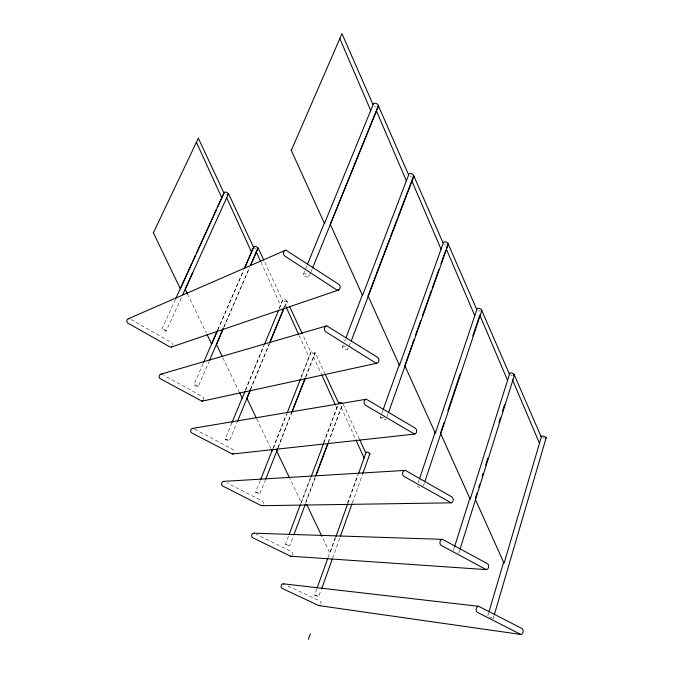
<?xml version="1.0" encoding="UTF-8"?>
<svg xmlns="http://www.w3.org/2000/svg" width="673" height="673" viewBox="0 0 673 673"><rect width="100%" height="100%" fill="white"/><g stroke="black" fill="none" stroke-linecap="round" stroke-linejoin="round"><path stroke-width="0.5" stroke-dasharray="3.37 2.52" d="M263.791 503.673L262.756 501.234L227.087 482.978M382.819 410.547L380.321 417.723L384.199 419.759L385.806 419.708L385.873 418.934M175.417 299.359L161.907 328.971L164.237 330.889L166.29 330.998L181.903 296.6M166.29 330.998L164.549 329.316L161.907 328.971M417.151 485.805L418.699 487.21L422.106 488.051M320.979 604.085L321.046 602.318L320.129 601.14L287.472 585.703M493.09 618.672L494.075 615.551M487.824 615.745L488.716 612.724M203.658 399.863L203.776 398.079L202.758 396.759L163.976 375.399M458.826 553.055L459.76 550.051M453.451 550.337L454.393 547.342M423.426 485.864L424.419 482.878M203.069 363.571L193.858 384.838L196.693 386.588L198.215 386.613L209.059 361.519M418.152 482.827L419.153 479.841M198.215 386.613L196.575 385.107L193.917 384.662M316.739 589.068L314.644 595.067L318.489 596.589L321.332 589.666M332.597 558.144L339.983 537.449M352.299 502.975L362.503 474.406M387.076 416.545L388.136 413.575M328.045 557.564L335.104 537.878M347.47 503.429L357.716 474.886M335.608 537.508L329.972 553.206L321.904 536.322M347.924 503.168L358.129 474.709M288.414 536.356L285.461 544.23L289.642 545.896L293.436 535.977M305.592 503.48L315.544 476.896M328.441 442.43L342.809 404.036M300.621 503.892L310.606 477.325M323.553 442.893L337.61 405.508M311.002 477.115L301.386 502.697L289.701 478.276M323.949 442.683L337.812 405.777M315.343 476.585L305.685 502.378M328.088 442.531L342.145 404.961M343.163 345.081L342.414 347.041L343.011 348.118L345.686 349.396L347.596 349.506L350.776 342.229M278.126 447.251L291.266 413.441M344.669 341.161L345.417 339.192M305.449 377.284L315.149 352.568L324.756 373.246M260.241 480.606L255.622 492.316L259.627 494.066L265.322 480.244M277.966 448.008L291.762 412.843M305.937 376.712L315.132 353.266L312.718 351.584L311.01 351.786L300.621 378.133M272.935 448.403L286.395 414.248M273.305 448.117L286.765 413.962M300.991 377.856L310.985 352.484L302.673 334.616M250.306 389.886L269.25 343.651M306.905 265.7L303.321 274.458C303.918 276.536 307.056 277.705 308.983 276.83L310.733 272.624M311.128 271.648L312.314 268.729M284.401 306.846L286.908 300.755L289.096 305.458M231.899 422.753L225.102 439.2L228.374 440.95L229.476 440.807L237.047 422.408M250.592 389.49L269.318 343.987M284.46 307.191C287.708 303.733 287.758 298.24 282.685 299.906L279.093 308.604M245.494 389.869L263.892 345.367M245.452 390.466L263.841 345.981M279.43 308.268L282.626 300.528L264.186 260.973M223.529 327.667L249.633 267.248M224.067 326.767L249.506 267.888M217.631 330.022L243.845 269.629M217.892 329.778L243.66 270.403M292.36 555.259L292.797 553.534L291.762 551.742L256.245 534.253M286.849 301.386L284.637 301.538L282.685 299.906M303.321 274.458L303.481 274.147C305.399 273.255 308.562 274.433 309.143 276.519M225.102 439.2L227.297 439.368L229.476 440.807M315.132 353.266L312.886 353.308L311.01 351.786M342.414 347.041C344.113 345.88 347.546 347.15 348.168 349.102M255.622 492.316L257.868 492.602L259.963 493.915M380.338 417.462L383.644 417.605M285.461 544.23L289.752 545.82M314.619 594.974L318.876 596.564M480.53 311.187L477.822 310.573M512.405 375.5L510.361 374.886M544.062 438.106L542.674 437.744M376.022 107.074L374.609 106.595M411.38 176.991L409.983 176.503M445.753 244.955L444.373 244.476M489.624 616.897L493.191 618.563M255.774 248.623L254.731 248.118M225.699 194.287L226.254 194.514M194.539 429.096L233.102 449.589L234.187 451.465M130.89 319.439L171.716 342.7L172.86 344.669M256.825 419.052L270.798 448.218M222.78 357.657L239.083 391.602M187.548 294.017L206.199 332.799M343.222 404.212L359.357 438.973M299.081 335.432L309.067 357.371M261.048 262.403L280.624 305.365M341.194 407.502L355.47 438.964M313.5 356.766L321.299 373.927M335.591 405.382L336.887 408.242"/><path stroke-width="1.01" d="M312.709 267.753L378.453 106.115C378.546 103.718 374.264 102.052 372.993 104.256M362.856 473.422L369.889 453.72C369.57 452.576 366.053 451.289 365.961 452.618M351.155 341.245L413.87 176.233C413.903 173.945 409.865 172.54 408.477 174.374M388.481 412.591L448.369 244.03C447.671 242.145 444.483 241.094 442.977 242.541M425.084 480.884L481.784 310.682C481.717 308.604 478.057 307.662 476.526 308.831M494.369 614.542L546.198 437.711L543.633 436.054L540.806 436.306M489.01 611.715L503.597 562.317M475.491 498.054L476.997 493.099M478.814 487.151L479.714 484.173M482.146 476.24L483.079 473.245M485.57 465.27L487.757 458.296M498.971 422.4L500.535 417.42M502.403 411.439L504.582 404.456M460.08 549.05L514.475 374.903C513.869 373.229 509.612 371.891 509.141 373.902M454.712 546.341L470.107 497.414M444.037 422.535L440.529 433.336L470.208 499.215L509.495 374.23L481.498 309.883M447.873 410.74L460.164 373.877M472.791 336.012L479.765 315.09L507.568 380.363M419.489 478.848L435.162 432.116M411.926 345.316L404.852 365.7L435.355 433.269L476.804 309.63L448.075 243.71L446.544 247.992M321.686 588.682L332.243 559.128M340.336 536.465L351.945 503.959M412.263 344.34L414.013 339.419M415.418 335.482L420.667 320.718M422.425 315.797L431.528 290.198M432.234 288.229L438.889 269.528M440.992 263.614L445.543 250.819M308.377 639.35L310.329 633.857M317.092 588.084L327.692 558.548M335.962 536.524L347.571 504.144M358.482 473.733L365.893 453.064L359.786 439.915M383.173 409.554L399.451 364.093M250.76 264.994L257.852 248.581C258.348 246.806 253.199 245.157 253.99 247.471M368.123 296.061L375.584 275.922M293.807 534.993L305.222 504.464M315.915 475.912L328.071 443.414M289.154 534.387L300.251 504.876M311.372 476.131L323.578 443.667M316.066 474.642L327.726 443.507M375.946 274.963L389.751 238.646M390.5 236.686L397.221 219.019M397.962 217.051L413.382 176.511M277.032 450.094L277.756 448.193M346.166 337.232L362.31 295.043M291.645 412.465L305.071 378.268M265.709 479.269L277.587 448.984M292.141 411.868L305.172 378.663M260.628 479.63L272.161 450.355M272.927 449.093L272.153 451.045L271.253 449.16M287.152 412.986L300.604 378.832M330.292 224.336L376.316 110.666L406.383 180.852M246.898 398.357L250.306 389.886M376.653 109.834L378.352 105.678L408.637 174.946L362.528 295.497L330.174 224.084M514.475 374.903L513.634 375.5M307.696 263.757L324.42 222.914M269.654 342.683L283.998 307.822M237.443 421.441L250.196 390.458M269.722 343.02L284.065 308.158M231.899 422.753L242.297 397.608M245.048 391.434L242.255 398.206L239.538 392.552M264.64 344.046L278.63 310.203M216.445 344.45L223.133 328.592M291.3 150.407L341.968 33.65L373.086 104.694L324.47 223.495L291.182 150.155M250.878 264.371L258.037 247.79L263.749 260.03M209.471 360.551L223.234 328.702M203.482 362.612L217.211 330.981M244.669 267.711L253.822 246.621M217.472 330.737L211.659 344.147L207.107 334.691M244.484 268.485L253.628 247.412L228.526 193.631L182.77 294.69M185.277 289.289L192.646 272.666M175.846 298.4L191.965 263.05M192.84 261.141L195.456 255.404M196.323 253.494L212.878 217.194M213.753 215.276L216.37 209.547M217.236 207.637L223.773 193.302M153.368 232.816L198.333 138.243L223.983 193.101L180.339 288.818L153.276 232.622M378.453 106.115L377.873 106.847M546.198 437.711L545.307 438.173M413.87 176.233L413.247 176.856M233.312 453.594L233.699 453.173M172.33 346.359L170.892 347.142L169.832 346.898L127.988 323.166C126.305 322.241 126.474 319.397 128.316 318.766L285.89 250.12L338.746 284.326C340.647 285.613 340.723 289.07 338.511 290.063L171.43 347.024M369.889 453.72L369.082 453.888M257.852 248.581L257.271 248.85M262.983 505.213L261.082 505.541L222.57 485.931L221.568 484.644L221.964 482.305L223.335 481.405L405.339 470.385L451.928 496.952C453.922 498.298 453.627 502.1 451.238 502.84L262.049 505.684M326.094 325.993C323.864 327.028 323.864 330.552 325.841 331.848L375.576 362.932C378.832 364.505 380.287 358.835 377.62 357.371L326.75 325.85L160.553 374.297C158.794 374.987 158.592 377.772 160.25 378.689L201.976 401.201L376.813 363.243M202.968 400.788L201.976 401.201M285.209 250.23C282.837 251.172 282.912 254.806 284.915 256.11L336.584 289.819L338.511 290.063M319.953 605.397L318.581 605.498L282.096 588.362C280.187 587.319 281.053 583.752 283.274 583.811L478.654 606.306L521.945 628.498C524.015 629.869 523.468 634.168 520.835 634.446L319.027 605.624M227.752 194.707C229.989 193.37 224.185 190.467 224.21 192.949M404.725 470.377C402.193 471.041 401.84 475.029 403.951 476.391L451.238 502.84M414.585 434.093C417.1 433.479 417.369 429.559 415.334 428.213L366.339 399.232L192.579 428.407C190.484 428.693 189.929 431.923 191.771 432.932L232.353 454.031L414.585 434.093L365.506 405.247C363.344 403.876 363.681 399.762 366.339 399.232M232.353 454.031L232.858 453.888M160.553 374.297L162.168 374.407M128.316 318.766L128.88 318.657M478.654 606.306C475.887 606.482 475.239 610.975 477.435 612.371L520.835 634.446M486.259 569.61C489.002 569.484 489.565 565.059 487.445 563.688L442.548 539.359L253.898 533.193C251.618 533.033 250.709 536.667 252.669 537.727L290.61 556.209L486.259 569.61L441.244 545.408C438.989 544.011 439.671 539.376 442.548 539.359M290.61 556.209L291.089 556.192M223.335 481.405L224.345 481.574M192.579 428.407L193.614 428.608M283.274 583.811L283.737 583.945M253.898 533.193L254.377 533.336M342.38 403.346L339.949 402.345L338.729 402.757M246.814 398.172L256.371 418.11M216.353 344.265L222.334 356.715M185.184 289.096L187.548 294.017M306.669 504.43L321.904 536.322M276.578 450.86L289.255 477.342M289.533 306.4L302.227 333.673M325.194 374.188L338.738 403.32M196.415 142.264L221.821 197.837M286.067 306.821L298.652 334.481M256.262 251.904L260.611 261.452M226.675 197.702L251.551 252.207M355.899 439.915L364.118 458.035M321.728 374.878L335.154 404.431M368.013 295.817L399.476 365.397L443.196 243.231L413.702 175.661M475.609 499.989L504.085 563.301L541.311 437.097L514.021 374.264M339.823 38.563L370.705 110.515M411.775 180.734L441.051 249.22M512.372 379.53L539.485 443.297M446.653 249.809L474.768 315.696"/></g></svg>
